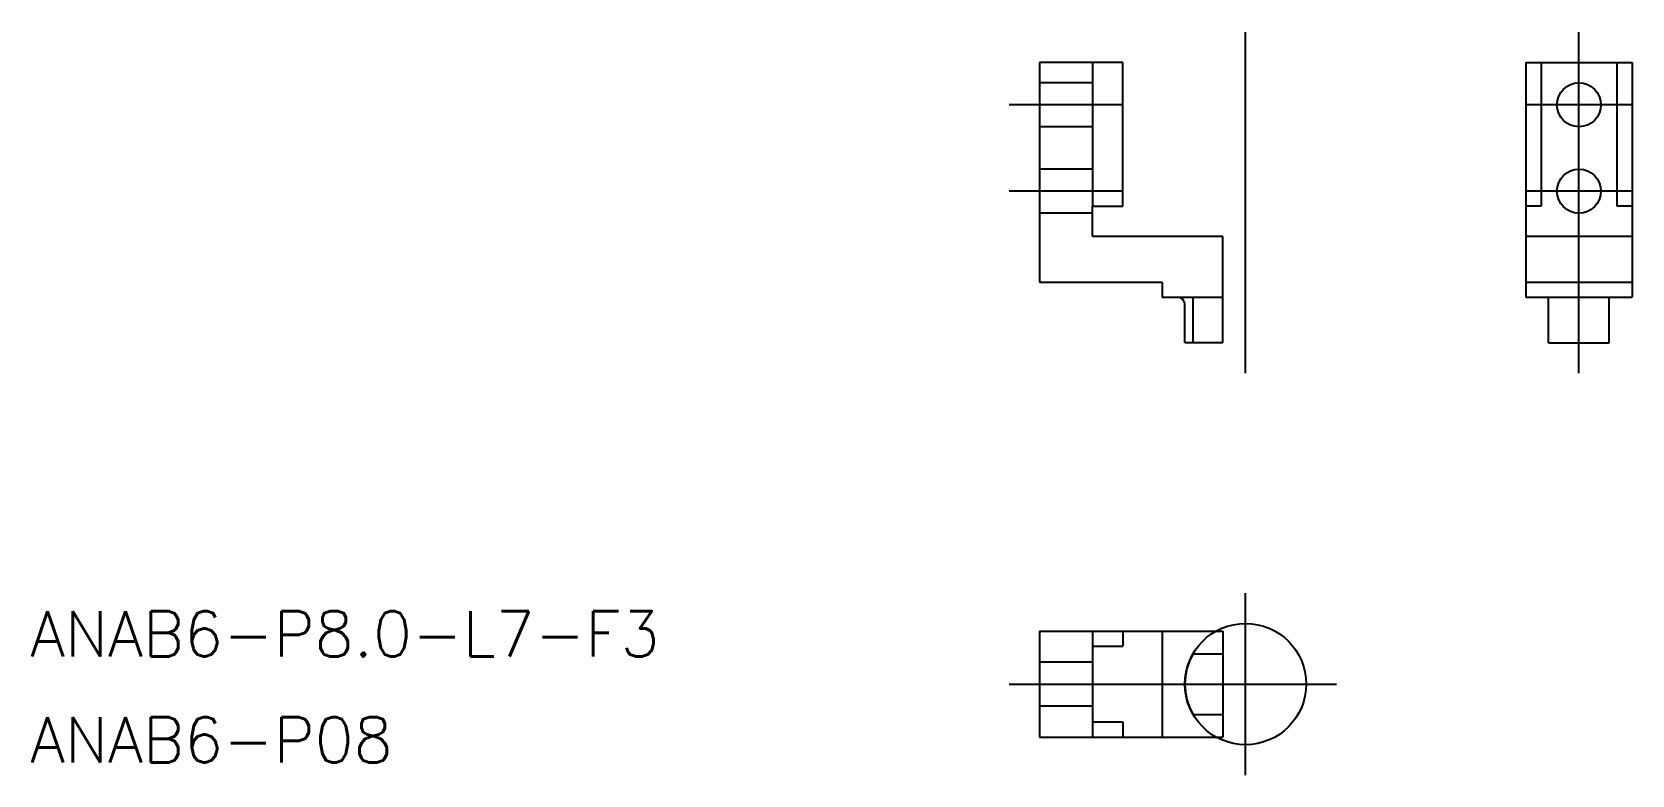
# Model space of a CAD drawing. Extents: x -80 to 25, y -6 to 43.
import ezdxf

# ---------------------------------------------------------------- set-up
doc = ezdxf.new("R2010")
doc.units = 0
for name, pattern in [('CENTER', [50.8, 31.75, -6.35, 6.35, -6.35]), ('DASHED', [19.05, 12.7, -6.35]), ('PHANTOM', [63.5, 31.75, -6.35, 6.35, -6.35, 6.35, -6.35])]:
    doc.linetypes.add(name, pattern=pattern)
doc.layers.get('0').update_dxf_attribs({"linetype": 'CONTINUOUS'})
doc.layers.add('CENTER', color=1, linetype='CONTINUOUS')
doc.styles.get("Standard").update_dxf_attribs({"font": 'txt.shx', "height": 3, "bigfont": 'bigfont.shx'})

msp = doc.modelspace()

# ---------------------------------------------------------------- linework, layer by layer
at = {"color": 7, "linetype": 'CONTINUOUS'}
for p, q in [((-8.1, 41.03), (-13.6, 41.03)), ((-13.6, 41.03), (-13.6, 26.53)), ((-8.1, 31.53), (-8.1, 41.03)), ((18.5, 41.03), (18.5, 25.53)), ((18.5, 41.03), (25.5, 41.03)), ((19.5, 41.03), (19.5, 31.53)), ((24.5, 41.03), (24.5, 31.53)), ((25.5, 41.03), (25.5, 25.53)), ((-10.1, 31.53), (-8.1, 31.53)), ((-10.1, 29.53), (-10.1, 31.53)), ((19.5, 31.53), (18.5, 31.53)), ((25.5, 31.53), (24.5, 31.53)), ((-1.5, 29.53), (-10.1, 29.53)), ((-1.5, 22.53), (-1.5, 29.53)), ((25.5, 29.53), (18.5, 29.53)), ((-13.6, 26.53), (-5.5, 26.53)), ((-5.5, 26.53), (-5.5, 25.53)), ((-5.5, 25.53), (-1.5, 25.53)), ((-3.46, 22.53), (-3.46, 25.53)), ((18.5, 25.53), (20, 25.53)), ((20, 22.53), (20, 25.53)), ((24, 22.53), (24, 25.53)), ((24, 25.53), (25.5, 25.53)), ((-4, 22.53), (-4, 25.03)), ((-1.5, 22.53), (-4, 22.53)), ((20, 22.53), (24, 22.53)), ((-13.6, 3.5), (-13.6, -3.5)), ((-13.6, 3.5), (-1.5, 3.5)), ((-5.5, 3.5), (-5.5, -3.5)), ((-1.5, 3.5), (-1.5, -3.5)), ((-3.46, 2), (-1.5, 2)), ((-3.46, -2), (-1.5, -2)), ((-13.6, -3.5), (-1.5, -3.5))]:
    msp.add_line(p, q, dxfattribs=at)
at = {"color": 3, "linetype": 'DASHED'}
for p, q in [((-10.1, 41.03), (-10.1, 31.53)), ((-10.1, 39.68), (-13.6, 39.68)), ((-10.1, 36.78), (-13.6, 36.78)), ((-10.1, 33.98), (-13.6, 33.98)), ((-10.1, 31.08), (-13.6, 31.08)), ((18.5, 26.53), (25.5, 26.53)), ((20, 25.53), (24, 25.53)), ((-10.1, 3.5), (-10.1, -3.5)), ((-8.1, 3.5), (-8.1, 2.5)), ((-10.1, 2.5), (-8.1, 2.5)), ((-10.1, 1.45), (-13.6, 1.45)), ((-10.1, -1.45), (-13.6, -1.45)), ((-10.1, -2.5), (-8.1, -2.5)), ((-8.1, -2.5), (-8.1, -3.5))]:
    msp.add_line(p, q, dxfattribs=at)
at = {"color": 7, "linetype": 'CONTINUOUS'}
for centre in [(22, 38.23), (22, 32.53)]:
    msp.add_circle(centre, 1.45, dxfattribs=at)
at = {"color": 3, "linetype": 'PHANTOM'}
msp.add_circle((0, 0), 4, dxfattribs=at)
at = {"color": 7, "linetype": 'CONTINUOUS'}
for centre, radius, start, end in [((-4.5, 25.03), 0.5, 0, 90), ((0, 0), 4, 150, 210)]:
    msp.add_arc(centre, radius, start, end, dxfattribs=at)
at = {"layer": 'CENTER', "color": 1, "linetype": 'CENTER'}
for p, q in [((0, 20.53), (0, 43.03)), ((22, 20.53), (22, 43.03)), ((-8.1, 38.23), (-15.6, 38.23)), ((25.45, 38.23), (18.55, 38.23)), ((-8.1, 32.53), (-15.6, 32.53)), ((25.45, 32.53), (18.55, 32.53)), ((0, -6), (0, 6)), ((-15.6, 0), (6, 0))]:
    msp.add_line(p, q, dxfattribs=at)

# ---------------------------------------------------------------- texts
at = {"color": 7, "linetype": 'CONTINUOUS'}
for s, p in [('ANAB6-P8.0-L7-F3', (-80.2, 1.82)), ('ANAB6-P08', (-80.2, -5.18))]:
    msp.add_text(s, height=3, dxfattribs=at).set_placement(p)

doc.saveas('drawing.dxf')
